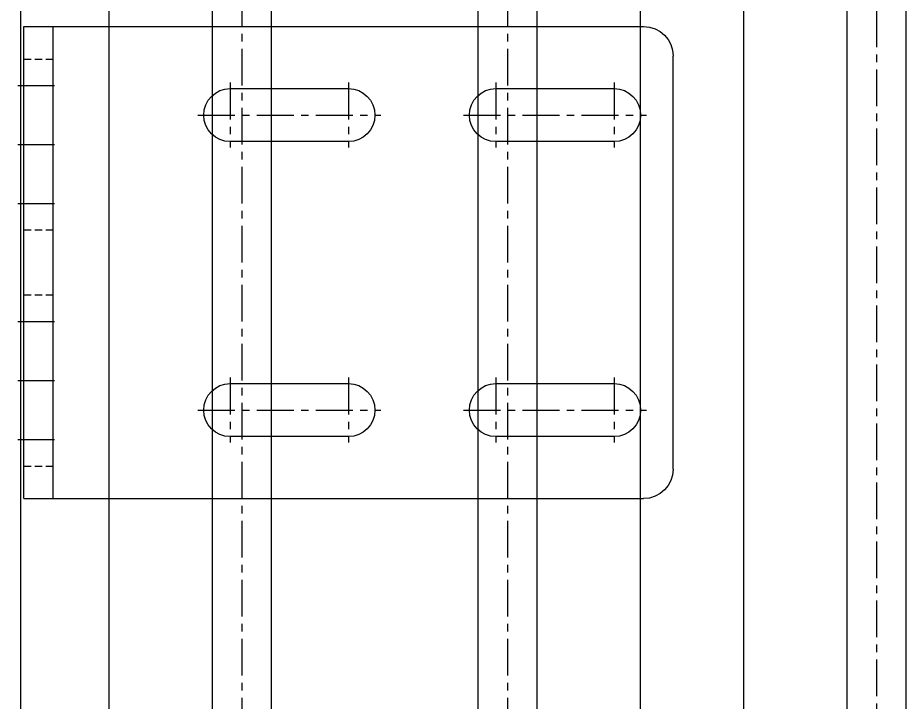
# Model space of a CAD drawing. Header units: inches. Extents: x 0 to 77285, y -118 to 40065.
# Drawn here: x 21055.3 to 21205.8, y 5432.4 to 5548.4 of the extents above; entities that cross this region are included whole.
import ezdxf

# ---------------------------------------------------------------- set-up
doc = ezdxf.new("R2010")
doc.units = ezdxf.units.IN
doc.header["$LTSCALE"] = 5
doc.header["$MEASUREMENT"] = 0
doc.linetypes.add('CENTER', pattern=[2, 1.25, -0.25, 0.25, -0.25])
doc.linetypes.add('HIDDEN', pattern=[0.375, 0.25, -0.125])
for name, color, linetype in [('11', 1, 'CENTER'), ('22', 2, 'HIDDEN'), ('A', 8, 'Continuous'), ('Y', 60, 'Continuous')]:
    doc.layers.add(name, color=color, linetype=linetype)

# ---------------------------------------------------------------- blocks, each defined once
blk = doc.blocks.new('A$Cf2a5df7b')
blk.add_line((-22.5, -685, 0), (-22.5, 0))
at = {"layer": '11'}
blk.add_line((0, -685, 0), (0, 0), dxfattribs=at)
at = {"layer": 'A'}
for p, q in [((-5, -685, 0), (-5, 0)), ((5, -685, 0), (5, 0))]:
    blk.add_line(p, q, dxfattribs=at)
blk = doc.blocks.new('A$C0f4c9c03')
at = {"layer": 'A'}
blk.add_line((3367, -2000), (3367, 0), dxfattribs=at)
blk = doc.blocks.new('A$Cc35e5ca0')
for p, q in [((-45, -710), (-45, 0)), ((45, -710), (45, 0))]:
    blk.add_line(p, q)
at = {"layer": '11'}
for p, q in [((-22.5, -710), (-22.5, 0)), ((22.5, -710), (22.5, 0))]:
    blk.add_line(p, q, dxfattribs=at)
at = {"layer": 'A'}
for p, q in [((-27.5, -710), (-27.5, 0)), ((-17.5, -710), (-17.5, 0)), ((17.5, -710), (17.5, 0)), ((27.5, -710), (27.5, 0))]:
    blk.add_line(p, q, dxfattribs=at)
blk = doc.blocks.new('A$Cb876e49b')
blk.add_blockref('A$Cc35e5ca0', (22.5, 0))
blk = doc.blocks.new('A$C53ccfec9')
for p, q in [((-52.5, 0), (-52.5, -80)), ((-52.5, 0), (52.5, 0)), ((-47.5, 0), (-47.5, -80)), ((57.5, -5), (57.5, -75)), ((-52.5, -80), (52.5, -80))]:
    blk.add_line(p, q)
for points in [[(-17.5, -10.5, 1), (-17.5, -19.5), (2.5, -19.5, 1), (2.5, -10.5)], [(27.5, -10.5, 1), (27.5, -19.5), (47.5, -19.5, 1), (47.5, -10.5)], [(-17.5, -60.5, 1), (-17.5, -69.5), (2.5, -69.5, 1), (2.5, -60.5)], [(27.5, -60.5, 1), (27.5, -69.5), (47.5, -69.5, 1), (47.5, -60.5)]]:
    blk.add_lwpolyline(points, format="xyb", close=True)
for centre, start, end in [((52.5, -5), 0, 90), ((52.5, -75), 270, 0)]:
    blk.add_arc(centre, 5, start, end)
at = {"layer": '11'}
for p, q in [((-53.5, -10), (-46.5, -10)), ((-17.5, -20.5), (-17.5, -9.5)), ((2.5, -20.5), (2.5, -9.5)), ((27.5, -20.5), (27.5, -9.5)), ((47.5, -20.5), (47.5, -9.5)), ((-23, -15), (8, -15)), ((22, -15), (53, -15)), ((-53.5, -20), (-46.5, -20)), ((-53.5, -30), (-46.5, -30)), ((-53.5, -50), (-46.5, -50)), ((-53.5, -60), (-46.5, -60)), ((-17.5, -70.5), (-17.5, -59.5)), ((2.5, -70.5), (2.5, -59.5)), ((27.5, -70.5), (27.5, -59.5)), ((47.5, -70.5), (47.5, -59.5)), ((-23, -65), (8, -65)), ((22, -65), (53, -65)), ((-53.5, -70), (-46.5, -70))]:
    blk.add_line(p, q, dxfattribs=at)
at = {"layer": '22'}
for p, q in [((-52.5, -5.5), (-47.5, -5.5)), ((-47.5, -34.5), (-52.5, -34.5)), ((-47.5, -45.5), (-52.5, -45.5)), ((-52.5, -74.5), (-47.5, -74.5))]:
    blk.add_line(p, q, dxfattribs=at)
blk = doc.blocks.new('A$C42cd6ffb')
blk.add_blockref('A$Cb876e49b', (-22.5, 818.5))
at = {"layer": 'Y', "xscale": -1, "rotation": 180}
blk.add_blockref('A$C53ccfec9', (-7, 538.5), dxfattribs=at)

msp = doc.modelspace()

# ---------------------------------------------------------------- block references
for name, p in [('A$C0f4c9c03', (17688.84825064, 6928.38410828, 0)), ('A$C42cd6ffb', (21115.84825064, 4928.38410828, 0)), ('A$Cf2a5df7b', (21200.84825064, 5718.38410828, -0.00000001))]:
    msp.add_blockref(name, p)

doc.saveas('drawing.dxf')
